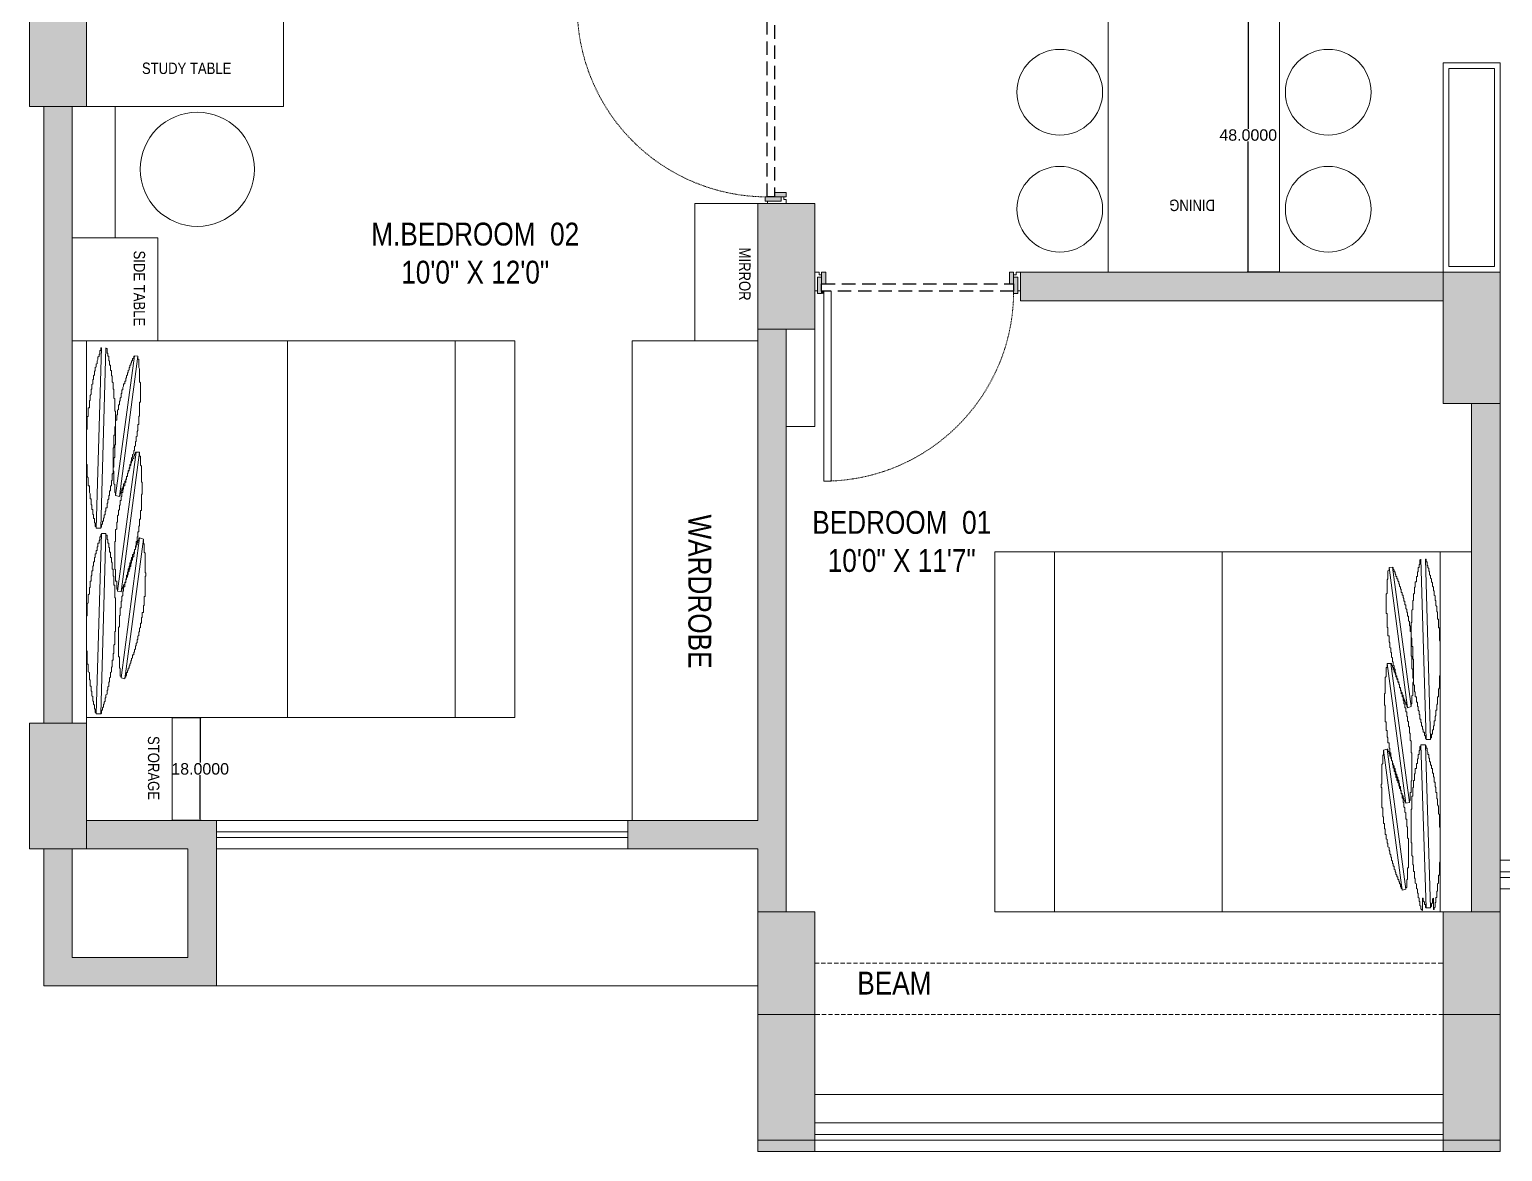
# Model space of a CAD drawing. Header units: inches. Extents: x 64138 to 64573, y -4652 to -4097.
# Drawn here: x 64138.5 to 64396.4, y -4450.9 to -4254.4 of the extents above; entities that cross this region are included whole.
import ezdxf

# ---------------------------------------------------------------- set-up
doc = ezdxf.new("R2010")
doc.units = ezdxf.units.IN
doc.header["$MEASUREMENT"] = 0
for name, pattern in [('DASHED2', [0.375, 0.25, -0.125]), ('DOT2', [0.125, 0, -0.125]), ('HIDDEN', [0.375, 0.25, -0.125])]:
    doc.linetypes.add(name, pattern=pattern)
for name, color, linetype, lineweight in [('A_DOOR', 135, 'Continuous', 18), ('A_DOTTED LINE', 253, 'HIDDEN', 15), ('A_FURNITURE', 251, 'Continuous', 9), ('A_TEXT', 7, 'Continuous', 18), ('A_WALL HATCH', 8, 'Continuous', 15), ('FUR', 47, 'Continuous', 15), ('GLINE', 7, 'Continuous', 20)]:
    doc.layers.add(name, color=color, linetype=linetype, lineweight=lineweight)
doc.styles.add('ARIAL', font='ARIALN.TTF')
doc.styles.get("Standard").update_dxf_attribs({"font": 'arial.ttf'})
doc.dimstyles.get("Standard").update_dxf_attribs({"dimtxt": 2, "dimasz": 0.18, "dimexe": 0.18, "dimexo": 0.0625, "dimgap": 0.09, "dimtad": 0, "dimtih": 1, "dimtoh": 1, "dimdec": 4, "dimzin": 0, "dimdsep": 46, "dimtxsty": 'Standard', "dimcen": 0.09, "dimadec": 0, "dimazin": 0, "dimtfac": 1, "dimtdec": 4, "dimtofl": 0, "dimtmove": 0, "dimatfit": 3, "dimfxl": 1, "dimtolj": 1, "dimtzin": 0, "dimarcsym": 0})

# ---------------------------------------------------------------- blocks, each defined once
blk = doc.blocks.new('A$C40209d2d')
at = {"layer": 'A_FURNITURE', "linetype": 'Continuous', "lineweight": 5}
for points in [[(0, 0), (0, 66), (75, 66), (75, 0)], [(39.8, 0), (39.8, 66), (10.46, 66), (10.46, 0)]]:
    blk.add_lwpolyline(points, close=True, dxfattribs=at)
for points in [[(70.03, 51.95), (70.03, 53.16), (70.21, 53.34), (70.21, 54.74), (70.33, 54.86), (70.33, 55.95), (70.51, 55.95), (70.51, 57.04), (70.63, 57.22), (70.63, 58.01), (70.82, 58.13), (70.82, 58.92), (71, 59.04), (71, 59.71), (71.12, 59.83), (71.12, 60.5), (71.3, 60.62), (71.3, 61.22), (71.42, 61.22), (71.42, 61.89), (71.6, 62.01), (71.6, 62.5), (71.73, 62.62), (71.73, 63.1), (71.91, 63.28), (71.91, 63.64), (72.03, 63.64), (72.03, 64.12), (72.21, 64.3), (72.21, 64.73), (72.39, 64.73), (72.39, 65.21), (72.51, 65.33)], [(71.6, 33.76), (72.51, 65.33), (73.3, 65.33)], [(73.3, 65.33), (72.39, 33.76), (72.39, 33.76)], [(73.3, 65.33), (73.3, 65.21), (73.48, 65.03), (73.48, 64.61), (73.61, 64.42), (73.61, 63.82), (73.79, 63.64), (73.79, 63.1), (73.91, 63.1), (73.91, 62.31), (74.09, 62.19), (74.09, 61.4), (74.21, 61.4), (74.21, 60.5), (74.39, 60.5), (74.39, 59.4), (74.51, 59.4), (74.51, 58.13), (74.7, 58.01), (74.7, 56.62), (74.88, 56.62), (74.88, 54.43), (75, 54.25), (75, 48.19), (74.88, 48.19), (74.88, 47.28)], [(75, 66), (75, 0)], [(65.06, 34.73), (68.33, 59.22), (68.94, 59.04)], [(65.72, 50.67), (65.72, 50.98), (65.84, 50.98), (65.84, 51.64), (66.03, 51.76), (66.03, 52.25), (66.15, 52.37), (66.15, 52.86), (66.33, 53.04), (66.33, 53.46), (66.45, 53.46), (66.45, 53.95), (66.63, 54.13), (66.63, 54.55), (66.75, 54.55), (66.75, 55.04), (66.94, 55.04), (66.94, 55.52), (67.12, 55.65), (67.12, 55.95), (67.24, 56.13), (67.24, 56.43), (67.42, 56.62), (67.42, 56.92), (67.54, 56.92), (67.54, 57.34), (67.72, 57.34), (67.72, 57.65), (67.85, 57.83), (67.85, 58.13), (68.03, 58.13), (68.03, 58.62), (68.15, 58.62), (68.15, 58.92), (68.33, 58.92), (68.33, 59.22)], [(68.33, 43.09), (68.33, 42.49), (68.15, 42.31), (68.15, 41.7), (68.03, 41.7), (68.03, 41.09), (67.85, 41.09), (67.85, 40.61), (67.72, 40.43), (67.72, 40), (67.54, 39.82), (67.54, 39.52), (67.42, 39.34), (67.42, 38.91), (67.24, 38.91), (67.24, 38.43), (67.12, 38.43), (67.12, 37.94), (66.94, 37.94), (66.94, 37.52), (66.75, 37.33), (66.75, 37.03), (66.63, 37.03), (66.63, 36.55), (66.45, 36.55), (66.45, 36.24), (66.33, 36.12), (66.33, 35.76), (66.15, 35.76), (66.15, 35.33), (66.03, 35.33), (66.03, 35.03), (65.84, 34.85), (65.84, 34.55), (65.72, 34.55), (68.94, 59.04)], [(68.94, 59.04), (68.94, 58.74), (69.12, 58.74), (69.12, 57.34), (69.24, 57.34), (69.24, 55.34), (69.42, 55.34), (69.42, 50.25), (69.24, 50.07), (69.24, 48.19), (69.12, 48.07), (69.12, 46.79), (68.94, 46.79), (68.94, 45.7), (68.82, 45.58), (68.82, 44.79), (68.63, 44.61), (68.63, 43.88), (68.51, 43.88), (68.51, 43.09), (68.33, 43.09)], [(71.6, 33.76), (71.6, 34.06), (71.42, 34.06), (71.42, 34.73), (71.3, 34.85), (71.3, 35.46), (71.12, 35.46), (71.12, 36.24), (71, 36.24), (71, 37.03), (70.82, 37.03), (70.82, 37.94), (70.63, 37.94), (70.63, 38.73), (70.51, 38.91), (70.51, 40), (70.33, 40), (70.33, 41.22), (70.21, 41.22), (70.21, 42.79), (70.03, 42.79), (70.03, 44.97), (69.91, 45.1), (69.91, 50.86), (70.03, 50.98), (70.03, 51.95)], [(65.06, 34.73), (65.06, 35.46), (64.94, 35.64), (64.94, 37.03), (64.75, 37.21), (64.75, 40.61), (64.63, 40.73), (64.63, 41.22), (64.75, 41.22), (64.75, 44.79), (64.94, 44.79), (64.94, 46.37), (65.06, 46.37), (65.06, 47.58), (65.24, 47.58), (65.24, 48.49), (65.36, 48.49), (65.36, 49.46), (65.54, 49.46), (65.54, 50.25), (65.72, 50.37), (65.72, 50.67)], [(74.88, 47.28), (74.88, 46), (74.7, 45.88), (74.7, 44.49), (74.51, 44.31), (74.51, 43.22), (74.39, 43.22), (74.39, 42.12), (74.21, 42.12), (74.21, 41.22), (74.09, 41.09), (74.09, 40.31), (73.91, 40.31), (73.91, 39.52), (73.79, 39.34), (73.79, 38.73), (73.61, 38.73), (73.61, 37.94), (73.48, 37.94), (73.48, 37.33), (73.3, 37.33), (73.3, 36.73), (73.12, 36.73), (73.12, 36.12), (73, 36.12), (73, 35.46), (72.82, 35.46), (72.82, 35.03), (72.7, 34.85), (72.7, 34.36), (72.51, 34.36), (72.51, 33.94), (72.39, 33.94), (72.39, 33.76)], [(65.72, 19.51), (68.94, 44), (69.6, 43.88)], [(66.33, 35.64), (66.33, 35.94), (66.45, 35.94), (66.45, 36.55), (66.63, 36.55), (66.63, 37.21), (66.75, 37.33), (66.75, 37.82), (66.94, 37.94), (66.94, 38.43), (67.12, 38.43), (67.12, 38.91), (67.24, 39.03), (67.24, 39.52), (67.42, 39.52), (67.42, 40), (67.54, 40), (67.54, 40.43), (67.72, 40.43), (67.72, 40.91), (67.85, 41.09), (67.85, 41.4), (68.03, 41.4), (68.03, 41.82), (68.15, 41.82), (68.15, 42.31), (68.33, 42.31), (68.33, 42.61), (68.51, 42.79), (68.51, 43.09), (68.63, 43.09), (68.63, 43.4), (68.82, 43.52), (68.82, 43.7), (68.94, 43.88), (68.94, 44)], [(68.94, 27.88), (68.94, 27.27), (68.82, 27.27), (68.82, 26.6), (68.63, 26.6), (68.63, 26), (68.51, 26), (68.51, 25.39), (68.33, 25.39), (68.33, 24.91), (68.15, 24.78), (68.15, 24.3), (68.03, 24.3), (68.03, 23.81), (67.85, 23.81), (67.85, 23.21), (67.72, 23.21), (67.72, 22.91), (67.54, 22.72), (67.54, 22.42), (67.42, 22.3), (67.42, 22), (67.24, 21.81), (67.24, 21.51), (67.12, 21.33), (67.12, 21.03), (66.94, 21.03), (66.94, 20.72), (66.75, 20.6), (66.75, 20.24), (66.63, 20.12), (66.63, 19.93), (66.45, 19.81), (66.45, 19.51), (66.33, 19.51), (69.6, 43.88)], [(69.6, 43.88), (69.6, 43.52), (69.73, 43.52), (69.73, 42.12), (69.91, 42.12), (69.91, 40.12), (70.03, 40), (70.03, 35.15), (69.91, 35.15), (69.91, 33.15), (69.73, 32.97), (69.73, 31.76), (69.6, 31.76), (69.6, 30.67), (69.42, 30.48), (69.42, 29.76), (69.24, 29.57), (69.24, 28.79), (69.12, 28.79), (69.12, 28), (68.94, 28), (68.94, 27.88)], [(65.06, 34.73), (65.72, 34.55), (65.72, 34.55)], [(65.72, 19.51), (65.72, 20.24), (65.54, 20.24), (65.54, 21.81), (65.36, 22), (65.36, 24.78), (65.24, 24.78), (65.24, 26.79), (65.36, 26.97), (65.36, 29.76), (65.54, 29.76), (65.54, 31.27), (65.72, 31.27), (65.72, 32.36), (65.84, 32.55), (65.84, 33.45), (66.03, 33.45), (66.03, 34.36), (66.15, 34.36), (66.15, 35.15), (66.33, 35.15), (66.33, 35.64)], [(71.6, 33.76), (72.39, 33.76)], [(70.03, 19.33), (70.03, 20.42), (70.21, 20.6), (70.21, 22.12), (70.33, 22.12), (70.33, 23.21), (70.51, 23.39), (70.51, 24.48), (70.63, 24.48), (70.63, 25.39), (70.82, 25.39), (70.82, 26.3), (71, 26.3), (71, 27.09), (71.12, 27.09), (71.12, 27.69), (71.3, 27.88), (71.3, 28.48), (71.42, 28.48), (71.42, 29.27), (71.6, 29.27), (71.6, 29.88), (71.73, 29.88), (71.73, 30.48), (71.91, 30.48), (71.91, 30.97), (72.03, 31.15), (72.03, 31.58), (72.21, 31.58), (72.21, 32.06), (72.39, 32.24), (72.39, 32.67), (72.51, 32.67), (72.51, 32.85)], [(71.6, 1.27), (72.51, 32.85), (73.3, 32.85)], [(73.3, 32.85), (72.39, 1.27), (72.39, 1.27)], [(73.3, 32.85), (73.3, 32.55), (73.48, 32.55), (73.48, 31.88), (73.61, 31.88), (73.61, 31.15), (73.79, 31.15), (73.79, 30.48), (73.91, 30.36), (73.91, 29.57), (74.09, 29.57), (74.09, 28.79), (74.21, 28.67), (74.21, 27.69), (74.39, 27.69), (74.39, 26.79), (74.51, 26.6), (74.51, 25.39), (74.7, 25.39), (74.7, 24), (74.88, 23.81), (74.88, 21.69), (75, 21.69), (75, 15.63), (74.88, 15.45), (74.88, 14.66)], [(66.03, 2.72), (69.24, 27.27), (69.91, 27.09)], [(66.63, 18.72), (66.63, 19.21), (66.75, 19.21), (66.75, 19.81), (66.94, 19.93), (66.94, 20.42), (67.12, 20.6), (67.12, 21.03), (67.24, 21.21), (67.24, 21.69), (67.42, 21.69), (67.42, 22.12), (67.54, 22.3), (67.54, 22.72), (67.72, 22.72), (67.72, 23.21), (67.85, 23.21), (67.85, 23.69), (68.03, 23.81), (68.03, 24.12), (68.15, 24.3), (68.15, 24.6), (68.33, 24.6), (68.33, 25.09), (68.51, 25.09), (68.51, 25.57), (68.63, 25.57), (68.63, 25.88), (68.82, 25.88), (68.82, 26.3), (68.94, 26.3), (68.94, 26.6), (69.12, 26.79), (69.12, 27.09), (69.24, 27.09), (69.24, 27.27)], [(69.24, 11.08), (69.24, 10.66), (69.12, 10.48), (69.12, 10.05), (68.94, 9.87), (68.94, 9.26), (68.82, 9.26), (68.82, 8.6), (68.63, 8.6), (68.63, 8.17), (68.51, 7.99), (68.51, 7.57), (68.33, 7.57), (68.33, 7.08), (68.15, 7.08), (68.15, 6.6), (68.03, 6.47), (68.03, 6.17), (67.85, 5.99), (67.85, 5.69), (67.72, 5.5), (67.72, 5.2), (67.54, 5.08), (67.54, 4.72), (67.42, 4.72), (67.42, 4.29), (67.24, 4.29), (67.24, 3.99), (67.12, 3.81), (67.12, 3.5), (66.94, 3.5), (66.94, 3.2), (66.75, 3.02), (66.75, 2.72), (66.63, 2.72), (66.63, 2.67), (69.91, 27.09)], [(69.91, 27.09), (69.91, 26.6), (70.03, 26.6), (70.03, 25.21), (70.21, 25.09), (70.21, 22.91), (70.33, 22.72), (70.33, 18.84), (70.21, 18.72), (70.21, 16.54), (70.03, 16.54), (70.03, 15.14), (69.91, 14.96), (69.91, 13.93), (69.73, 13.93), (69.73, 12.96), (69.6, 12.96), (69.6, 12.17), (69.42, 12.05), (69.42, 11.26), (69.24, 11.26), (69.24, 11.08)], [(66.03, 2.72), (66.03, 3.2), (65.84, 3.32), (65.84, 4.72), (65.72, 4.9), (65.72, 7.2), (65.54, 7.38), (65.54, 10.78), (65.72, 10.78), (65.72, 13.14), (65.84, 13.27), (65.84, 14.66), (66.03, 14.66), (66.03, 15.75), (66.15, 15.93), (66.15, 16.72), (66.33, 16.84), (66.33, 17.63), (66.45, 17.63), (66.45, 18.42), (66.63, 18.54), (66.63, 18.72)], [(65.72, 19.51), (66.33, 19.51), (66.33, 19.51)], [(71.6, 1.27), (71.6, 1.39), (71.42, 1.39), (71.42, 2.18), (71.3, 2.18), (71.3, 2.72), (71.12, 2.72), (71.12, 3.5), (71, 3.5), (71, 4.29), (70.82, 4.29), (70.82, 5.2), (70.63, 5.2), (70.63, 6.17), (70.51, 6.17), (70.51, 7.2), (70.33, 7.38), (70.33, 8.48), (70.21, 8.48), (70.21, 10.05), (70.03, 10.17), (70.03, 12.36), (69.91, 12.36), (69.91, 18.24), (70.03, 18.24), (70.03, 19.33)], [(74.88, 14.66), (74.88, 13.27), (74.7, 13.27), (74.7, 11.75), (74.51, 11.75), (74.51, 10.48), (74.39, 10.48), (74.39, 9.57), (74.21, 9.38), (74.21, 8.48), (74.09, 8.48), (74.09, 7.69), (73.91, 7.57), (73.91, 6.78), (73.79, 6.78), (73.79, 6.17), (73.61, 5.99), (73.61, 5.38), (73.48, 5.2), (73.48, 4.72), (73.3, 4.6), (73.3, 4.11), (73.12, 3.99), (73.12, 3.5), (73, 3.32), (73, 2.9), (72.82, 2.72), (72.82, 2.36), (72.7, 2.36), (72.7, 1.7), (72.51, 1.7), (72.51, 1.27), (72.39, 1.27)], [(66.03, 2.72), (66.63, 2.67), (66.63, 2.67)]]:
    blk.add_lwpolyline(points, dxfattribs=at)
blk = doc.blocks.new('*U9')
at = {"layer": 'A_DOOR'}
h = blk.add_hatch(color=254, dxfattribs=at)
h.paths.add_polyline_path([(32, 0), (52, 0), (52, -55), (32, -55)])
h.paths.add_polyline_path([(12, -24), (32, -24), (32, -100), (12, -100)])
h = blk.add_hatch(color=254, dxfattribs=at)
h.paths.add_polyline_path([(937.2, 0), (917.2, 0), (917.2, -55), (937.2, -55)])
h.paths.add_polyline_path([(957.2, -24), (937.2, -24), (937.2, -100), (957.2, -100)])
at = {"layer": 'A_DOOR', "color": 253}
for points in [[(12, -88), (0, -88), (0, 0), (20, 0), (20, -12), (32, -12), (32, -24), (12, -24)], [(957.2, -88), (969.2, -88), (969.2, 0), (949.2, 0), (949.2, -12), (937.2, -12), (937.2, -24), (957.2, -24)]]:
    blk.add_lwpolyline(points, close=True, dxfattribs=at)
at = {"layer": 'A_DOOR'}
for points in [[(32, 0), (52, 0), (52, -55), (32, -55)], [(937.2, 0), (917.2, 0), (917.2, -55), (937.2, -55)], [(12, -24), (32, -24), (32, -100), (12, -100)], [(957.2, -24), (937.2, -24), (937.2, -100), (957.2, -100)], [(42, -90), (77, -90), (77, -985.8), (42, -985.8)]]:
    blk.add_lwpolyline(points, close=True, dxfattribs=at)
at = {"layer": 'A_DOOR', "color": 33, "linetype": 'DASHED2', "lineweight": 25, "ltscale": 255}
blk.add_lwpolyline([(32, -90), (32, -55), (937.2, -55), (937.2, -90)], close=True, dxfattribs=at)
at = {"layer": 'A_DOOR', "color": 253}
for radius in [5, 2]:
    blk.add_circle((37, -95), radius, dxfattribs=at)
at = {"layer": 'A_DOOR', "color": 33, "linetype": 'DOT2', "lineweight": 13, "ltscale": 10}
blk.add_arc((42, -90), 895.2, 270, 0, dxfattribs=at)
blk = doc.blocks.new('*D46')
at = {"layer": 'Defpoints', "color": 0, "ltscale": 3, "transparency": 16777216}
for p in [(64351.88, -4248.86), (64357.38, -4248.86), (64357.38, -4296.86)]:
    blk.add_point(p, dxfattribs=at)
at = {"layer": 'GLINE', "color": 0, "lineweight": -2, "ltscale": 3, "transparency": 16777216}
for p, q in [((64357.31, -4248.86), (64351.7, -4248.86)), ((64351.88, -4249.04), (64351.88, -4271.75)), ((64351.88, -4296.68), (64351.88, -4273.98)), ((64357.31, -4296.86), (64351.7, -4296.86))]:
    blk.add_line(p, q, dxfattribs=at)
at = {"layer": 'GLINE', "color": 0, "ltscale": 3, "transparency": 16777216}
for points in [[(64351.85, -4249.04), (64351.91, -4249.04), (64351.88, -4248.86)], [(64351.85, -4296.68), (64351.91, -4296.68), (64351.88, -4296.86)]]:
    blk.add_solid(points, dxfattribs=at)
at = {"layer": 'GLINE', "color": 0, "ltscale": 3, "transparency": 16777216, "insert": (64351.88, -4272.86), "char_height": 2, "attachment_point": 5}
blk.add_mtext('\\A1;48.0000', dxfattribs=at)
blk = doc.blocks.new('A$Cb6b440c4')
at = {"layer": 'A_FURNITURE', "linetype": 'Continuous', "lineweight": 5}
for points in [[(0, 63), (0, 0), (78, 0), (78, 63)], [(39.8, 63), (39.8, 0), (10.46, 0), (10.46, 63)]]:
    blk.add_lwpolyline(points, close=True, dxfattribs=at)
for points in [[(78, 0), (78, 63)], [(69.03, 60.28), (69.03, 59.8), (68.84, 59.68), (68.84, 58.28), (68.72, 58.1), (68.72, 55.8), (68.54, 55.62), (68.54, 52.22), (68.72, 52.22), (68.72, 49.86), (68.84, 49.73), (68.84, 48.34), (69.03, 48.34), (69.03, 47.25), (69.15, 47.07), (69.15, 46.28), (69.33, 46.16), (69.33, 45.37), (69.45, 45.37), (69.45, 44.58), (69.63, 44.46), (69.63, 44.28)], [(69.03, 60.28), (69.63, 60.33), (69.63, 60.33)], [(69.03, 60.28), (72.24, 35.73), (72.91, 35.91)], [(72.24, 51.92), (72.24, 52.34), (72.12, 52.52), (72.12, 52.95), (71.94, 53.13), (71.94, 53.74), (71.82, 53.74), (71.82, 54.4), (71.63, 54.4), (71.63, 54.83), (71.51, 55.01), (71.51, 55.43), (71.33, 55.43), (71.33, 55.92), (71.15, 55.92), (71.15, 56.4), (71.03, 56.53), (71.03, 56.83), (70.85, 57.01), (70.85, 57.31), (70.72, 57.5), (70.72, 57.8), (70.54, 57.92), (70.54, 58.28), (70.42, 58.28), (70.42, 58.71), (70.24, 58.71), (70.24, 59.01), (70.12, 59.19), (70.12, 59.5), (69.94, 59.5), (69.94, 59.8), (69.75, 59.98), (69.75, 60.28), (69.63, 60.28), (69.63, 60.33), (72.91, 35.91)], [(74.6, 61.73), (74.6, 61.61), (74.42, 61.61), (74.42, 60.82), (74.3, 60.82), (74.3, 60.28), (74.12, 60.28), (74.12, 59.5), (74, 59.5), (74, 58.71), (73.82, 58.71), (73.82, 57.8), (73.63, 57.8), (73.63, 56.83), (73.51, 56.83), (73.51, 55.8), (73.33, 55.62), (73.33, 54.52), (73.21, 54.52), (73.21, 52.95), (73.03, 52.83), (73.03, 50.64), (72.91, 50.64), (72.91, 44.76), (73.03, 44.76), (73.03, 43.67)], [(74.6, 61.73), (75.51, 30.15), (76.3, 30.15)], [(77.88, 48.34), (77.88, 49.73), (77.7, 49.73), (77.7, 51.25), (77.51, 51.25), (77.51, 52.52), (77.39, 52.52), (77.39, 53.43), (77.21, 53.62), (77.21, 54.52), (77.09, 54.52), (77.09, 55.31), (76.91, 55.43), (76.91, 56.22), (76.79, 56.22), (76.79, 56.83), (76.61, 57.01), (76.61, 57.62), (76.48, 57.8), (76.48, 58.28), (76.3, 58.4), (76.3, 58.89), (76.12, 59.01), (76.12, 59.5), (76, 59.68), (76, 60.1), (75.82, 60.28), (75.82, 60.64), (75.7, 60.64), (75.7, 61.3), (75.51, 61.3), (75.51, 61.73), (75.39, 61.73)], [(76.3, 30.15), (75.39, 61.73), (75.39, 61.73)], [(72.91, 35.91), (72.91, 36.4), (73.03, 36.4), (73.03, 37.79), (73.21, 37.91), (73.21, 40.09), (73.33, 40.28), (73.33, 44.16), (73.21, 44.28), (73.21, 46.46), (73.03, 46.46), (73.03, 47.86), (72.91, 48.04), (72.91, 49.07), (72.73, 49.07), (72.73, 50.04), (72.6, 50.04), (72.6, 50.83), (72.42, 50.95), (72.42, 51.74), (72.24, 51.74), (72.24, 51.92)], [(76.3, 30.15), (76.3, 30.45), (76.48, 30.45), (76.48, 31.12), (76.61, 31.12), (76.61, 31.85), (76.79, 31.85), (76.79, 32.52), (76.91, 32.64), (76.91, 33.43), (77.09, 33.43), (77.09, 34.21), (77.21, 34.34), (77.21, 35.31), (77.39, 35.31), (77.39, 36.21), (77.51, 36.4), (77.51, 37.61), (77.7, 37.61), (77.7, 39), (77.88, 39.19), (77.88, 41.31), (78, 41.31), (78, 47.37), (77.88, 47.55), (77.88, 48.34)], [(69.63, 44.28), (69.63, 43.79), (69.75, 43.79), (69.75, 43.19), (69.94, 43.07), (69.94, 42.58), (70.12, 42.4), (70.12, 41.97), (70.24, 41.79), (70.24, 41.31), (70.42, 41.31), (70.42, 40.88), (70.54, 40.7), (70.54, 40.28), (70.72, 40.28), (70.72, 39.79), (70.85, 39.79), (70.85, 39.31), (71.03, 39.19), (71.03, 38.88), (71.15, 38.7), (71.15, 38.4), (71.33, 38.4), (71.33, 37.91), (71.51, 37.91), (71.51, 37.43), (71.63, 37.43), (71.63, 37.12), (71.82, 37.12), (71.82, 36.7), (71.94, 36.7), (71.94, 36.4), (72.12, 36.21), (72.12, 35.91), (72.24, 35.91), (72.24, 35.73)], [(68.72, 43.49), (68.72, 42.76), (68.54, 42.76), (68.54, 41.19), (68.36, 41), (68.36, 38.22), (68.24, 38.22), (68.24, 36.21), (68.36, 36.03), (68.36, 33.24), (68.54, 33.24), (68.54, 31.73), (68.72, 31.73), (68.72, 30.64), (68.84, 30.45), (68.84, 29.55), (69.03, 29.55), (69.03, 28.64), (69.15, 28.64), (69.15, 27.85), (69.33, 27.85), (69.33, 27.36)], [(68.72, 43.49), (71.94, 19), (72.6, 19.12)], [(68.72, 43.49), (69.33, 43.49), (69.33, 43.49)], [(71.94, 35.12), (71.94, 35.73), (71.82, 35.73), (71.82, 36.4), (71.63, 36.4), (71.63, 37), (71.51, 37), (71.51, 37.61), (71.33, 37.61), (71.33, 38.09), (71.15, 38.22), (71.15, 38.7), (71.03, 38.7), (71.03, 39.19), (70.85, 39.19), (70.85, 39.79), (70.72, 39.79), (70.72, 40.09), (70.54, 40.28), (70.54, 40.58), (70.42, 40.7), (70.42, 41), (70.24, 41.19), (70.24, 41.49), (70.12, 41.67), (70.12, 41.97), (69.94, 41.97), (69.94, 42.28), (69.75, 42.4), (69.75, 42.76), (69.63, 42.88), (69.63, 43.07), (69.45, 43.19), (69.45, 43.49), (69.33, 43.49), (72.6, 19.12)], [(73.03, 43.67), (73.03, 42.58), (73.21, 42.4), (73.21, 40.88), (73.33, 40.88), (73.33, 39.79), (73.51, 39.61), (73.51, 38.52), (73.63, 38.52), (73.63, 37.61), (73.82, 37.61), (73.82, 36.7), (74, 36.7), (74, 35.91), (74.12, 35.91), (74.12, 35.31), (74.3, 35.12), (74.3, 34.52), (74.42, 34.52), (74.42, 33.73), (74.6, 33.73), (74.6, 33.12), (74.73, 33.12), (74.73, 32.52), (74.91, 32.52), (74.91, 32.03), (75.03, 31.85), (75.03, 31.42), (75.21, 31.42), (75.21, 30.94), (75.39, 30.76), (75.39, 30.33), (75.51, 30.33), (75.51, 30.15)], [(72.6, 19.12), (72.6, 19.48), (72.73, 19.48), (72.73, 20.88), (72.91, 20.88), (72.91, 22.88), (73.03, 23), (73.03, 27.85), (72.91, 27.85), (72.91, 29.85), (72.73, 30.03), (72.73, 31.24), (72.6, 31.24), (72.6, 32.33), (72.42, 32.52), (72.42, 33.24), (72.24, 33.43), (72.24, 34.21), (72.12, 34.21), (72.12, 35), (71.94, 35), (71.94, 35.12)], [(68.06, 28.27), (68.72, 28.45), (68.72, 28.45)], [(71.33, 19.91), (71.33, 20.51), (71.15, 20.69), (71.15, 21.3), (71.03, 21.3), (71.03, 21.91), (70.85, 21.91), (70.85, 22.39), (70.72, 22.57), (70.72, 23), (70.54, 23.18), (70.54, 23.48), (70.42, 23.66), (70.42, 24.09), (70.24, 24.09), (70.24, 24.57), (70.12, 24.57), (70.12, 25.06), (69.94, 25.06), (69.94, 25.48), (69.75, 25.67), (69.75, 25.97), (69.63, 25.97), (69.63, 26.45), (69.45, 26.45), (69.45, 26.76), (69.33, 26.88), (69.33, 27.24), (69.15, 27.24), (69.15, 27.67), (69.03, 27.67), (69.03, 27.97), (68.84, 28.15), (68.84, 28.45), (68.72, 28.45), (71.94, 3.96)], [(74.6, 29.24), (74.6, 28.94), (74.42, 28.94), (74.42, 28.27), (74.3, 28.15), (74.3, 27.54), (74.12, 27.54), (74.12, 26.76), (74, 26.76), (74, 25.97), (73.82, 25.97), (73.82, 25.06), (73.63, 25.06), (73.63, 24.27), (73.51, 24.09), (73.51, 23), (73.33, 23), (73.33, 21.78), (73.21, 21.78), (73.21, 20.21), (73.03, 20.21), (73.03, 18.03), (72.91, 17.9), (72.91, 12.14), (73.03, 12.02), (73.03, 11.05)], [(74.6, 29.24), (75.51, 0.67), (76.3, 0.67)], [(74.6, 29.24), (75.39, 29.24)], [(77.88, 15.72), (77.88, 17), (77.7, 17.12), (77.7, 18.51), (77.51, 18.69), (77.51, 19.78), (77.39, 19.78), (77.39, 20.88), (77.21, 20.88), (77.21, 21.78), (77.09, 21.91), (77.09, 22.69), (76.91, 22.69), (76.91, 23.48), (76.79, 23.66), (76.79, 24.27), (76.61, 24.27), (76.61, 25.06), (76.48, 25.06), (76.48, 25.67), (76.3, 25.67), (76.3, 26.27), (76.12, 26.27), (76.12, 26.88), (76, 26.88), (76, 27.54), (75.82, 27.54), (75.82, 27.97), (75.7, 28.15), (75.7, 28.64), (75.51, 28.64), (75.51, 29.06), (75.39, 29.06), (75.39, 29.24)], [(76.3, 0.67), (75.39, 29.24), (75.39, 29.24)], [(68.06, 28.27), (68.06, 27.54), (67.94, 27.36), (67.94, 25.97), (67.75, 25.79), (67.75, 22.39), (67.63, 22.27), (67.63, 21.78), (67.75, 21.78), (67.75, 18.21), (67.94, 18.21), (67.94, 16.63), (68.06, 16.63), (68.06, 15.42), (68.24, 15.42), (68.24, 14.51), (68.36, 14.51), (68.36, 13.54), (68.54, 13.54), (68.54, 12.75), (68.72, 12.63), (68.72, 12.33)], [(68.06, 28.27), (71.33, 3.78), (71.94, 3.96)], [(69.33, 27.36), (69.33, 27.06), (69.45, 27.06), (69.45, 26.45), (69.63, 26.45), (69.63, 25.79), (69.75, 25.67), (69.75, 25.18), (69.94, 25.06), (69.94, 24.57), (70.12, 24.57), (70.12, 24.09), (70.24, 23.97), (70.24, 23.48), (70.42, 23.48), (70.42, 23), (70.54, 23), (70.54, 22.57), (70.72, 22.57), (70.72, 22.09), (70.85, 21.91), (70.85, 21.6), (71.03, 21.6), (71.03, 21.18), (71.15, 21.18), (71.15, 20.69), (71.33, 20.69), (71.33, 20.39), (71.51, 20.21), (71.51, 19.91), (71.63, 19.91), (71.63, 19.6), (71.82, 19.48), (71.82, 19.3), (71.94, 19.12), (71.94, 19)], [(71.94, 3.96), (71.94, 4.26), (72.12, 4.26), (72.12, 5.66), (72.24, 5.66), (72.24, 7.66), (72.42, 7.66), (72.42, 12.75), (72.24, 12.93), (72.24, 14.81), (72.12, 14.93), (72.12, 16.21), (71.94, 16.21), (71.94, 17.3), (71.82, 17.42), (71.82, 18.21), (71.63, 18.39), (71.63, 19.12), (71.51, 19.12), (71.51, 19.91), (71.33, 19.91)], [(76.3, 0.67), (76.3, 0.79), (76.48, 0.97), (76.48, 1.39), (76.61, 1.58), (76.61, 2.18), (76.79, 2.36), (76.79, 0.4), (76.91, 0.4), (76.91, 0.69), (77.09, 0.81), (77.09, 1.6), (77.21, 1.6), (77.21, 2.5), (77.39, 2.5), (77.39, 3.6), (77.51, 3.6), (77.51, 4.87), (77.7, 4.99), (77.7, 6.38), (77.88, 6.38), (77.88, 8.57), (78, 8.75), (78, 14.81), (77.88, 14.81), (77.88, 15.72)], [(68.72, 12.33), (68.72, 12.02), (68.84, 12.02), (68.84, 11.36), (69.03, 11.24), (69.03, 10.75), (69.15, 10.63), (69.15, 10.14), (69.33, 9.96), (69.33, 9.54), (69.45, 9.54), (69.45, 9.05), (69.63, 8.87), (69.63, 8.45), (69.75, 8.45), (69.75, 7.96), (69.94, 7.96), (69.94, 7.48), (70.12, 7.35), (70.12, 7.05), (70.24, 6.87), (70.24, 6.57), (70.42, 6.38), (70.42, 6.08), (70.54, 6.08), (70.54, 5.66), (70.72, 5.66), (70.72, 5.35), (70.85, 5.17), (70.85, 4.87), (71.03, 4.87), (71.03, 4.38), (71.15, 4.38), (71.15, 4.08), (71.33, 4.08), (71.33, 3.78)], [(73.03, 11.05), (73.03, 9.84), (73.21, 9.66), (73.21, 8.26), (73.33, 8.14), (73.33, 7.05), (73.51, 7.05), (73.51, 5.96), (73.63, 5.78), (73.63, 4.99), (73.82, 4.87), (73.82, 4.08), (74, 3.96), (74, 3.29), (74.12, 3.17), (74.12, 2.5), (74.3, 2.38), (74.3, 1.78), (74.42, 1.78), (74.42, 1.11), (74.6, 0.99), (74.6, 0.5), (74.73, 0.38), (74.73, 0.4), (74.91, 0.22), (74.91, 2.36), (75.03, 2.36), (75.03, 1.88), (75.21, 1.7), (75.21, 1.27), (75.39, 1.27), (75.39, 0.79), (75.51, 0.67)]]:
    blk.add_lwpolyline(points, dxfattribs=at)
blk = doc.blocks.new('*D42')
at = {"layer": 'Defpoints', "color": 0, "ltscale": 3, "transparency": 16777216}
for p in [(64163.49, -4374.86), (64163.49, -4392.86), (64168.38, -4392.86)]:
    blk.add_point(p, dxfattribs=at)
at = {"layer": 'GLINE', "color": 0, "lineweight": -2, "ltscale": 3, "transparency": 16777216}
for p, q in [((64163.55, -4374.86), (64168.56, -4374.86)), ((64168.38, -4375.04), (64168.38, -4382.75)), ((64168.38, -4392.68), (64168.38, -4384.98)), ((64163.55, -4392.86), (64168.56, -4392.86))]:
    blk.add_line(p, q, dxfattribs=at)
at = {"layer": 'GLINE', "color": 0, "ltscale": 3, "transparency": 16777216}
for points in [[(64168.35, -4375.04), (64168.41, -4375.04), (64168.38, -4374.86)], [(64168.35, -4392.68), (64168.41, -4392.68), (64168.38, -4392.86)]]:
    blk.add_solid(points, dxfattribs=at)
at = {"layer": 'GLINE', "color": 0, "ltscale": 3, "transparency": 16777216, "insert": (64168.38, -4383.86), "char_height": 2, "attachment_point": 5}
blk.add_mtext('\\A1;18.0000', dxfattribs=at)

msp = doc.modelspace()

# ---------------------------------------------------------------- hatches: boundary and pattern name
at = {"layer": 'A_WALL HATCH', "ltscale": 3, "transparency": 33554687}
h = msp.add_hatch(color=256, dxfattribs=at)
h.dxf.hatch_style = 1
h.paths.add_polyline_path([(64515.9893, -4404.86454), (64520.9893, -4404.86454), (64520.9893, -4101.86454), (64515.9893, -4101.86454)])
h.paths.add_polyline_path([(64390.9893, -4202.86454), (64395.9893, -4202.86454), (64395.9893, -4159.86454), (64467.9893, -4159.86454), (64467.9893, -4154.86454), (64448.9893, -4154.86454), (64448.9893, -4111.86454), (64443.9893, -4111.86454), (64443.9893, -4154.86454), (64390.9893, -4154.86454)])
h.paths.add_polyline_path([(64430.9893, -4111.86454), (64448.9893, -4111.86454), (64448.9893, -4106.86454), (64448.9893, -4101.86454), (64430.9893, -4101.86454)])
h.paths.add_polyline_path([(64448.9893, -4106.86454), (64473.9893, -4106.86454), (64473.9893, -4101.86454), (64448.9893, -4101.86454)])
h.paths.add_polyline_path([(64289.9893, -4106.86454), (64390.9893, -4106.86454), (64390.9893, -4130.86454), (64395.9893, -4130.86454), (64395.9893, -4106.86454), (64430.9893, -4106.86454), (64430.9893, -4101.86454), (64289.9893, -4101.86454)])
h.paths.add_polyline_path([(64265.9893, -4111.86454), (64289.9893, -4111.86454), (64289.9893, -4106.86454), (64289.9893, -4101.86454), (64265.9893, -4101.86454)])
h.paths.add_polyline_path([(64159.9893, -4243.86454), (64148.4893, -4243.86454), (64148.4893, -4248.86454), (64166.9893, -4248.86454), (64182.9893, -4248.86454), (64182.9893, -4245.59597), (64182.9893, -4243.86454), (64164.9893, -4243.86454), (64164.9893, -4226.86454), (64164.9893, -4171.86454), (64167.9893, -4171.86454), (64212.9893, -4171.86454), (64212.9893, -4248.86454), (64270.9893, -4248.86454), (64270.9893, -4243.86454), (64267.72073, -4243.86454), (64217.9893, -4243.86454), (64217.9893, -4226.86454), (64217.9893, -4171.86454), (64220.9893, -4171.86454), (64265.9893, -4171.86454), (64265.9893, -4213.86454), (64270.9893, -4213.86454), (64270.9893, -4166.86454), (64159.9893, -4166.86454)])
h.paths.add_polyline_path([(64138.4893, -4267.86454), (64148.4893, -4267.86454), (64148.4893, -4248.86454), (64148.4893, -4243.86454), (64138.4893, -4243.86454)])
h.paths.add_polyline_path([(64140.9893, -4375.86454), (64145.9893, -4375.86454), (64145.9893, -4267.86454), (64140.9893, -4267.86454)])
h.paths.add_polyline_path([(64138.4893, -4397.86454), (64148.4893, -4397.86454), (64148.4893, -4375.86454), (64145.9893, -4375.86454), (64138.4893, -4375.86454)])
h.paths.add_polyline_path([(64140.9893, -4421.86454), (64171.2393, -4421.86454), (64171.2393, -4392.86454), (64148.4893, -4392.86454), (64148.4893, -4397.86454), (64166.2393, -4397.86454), (64166.2393, -4416.86454), (64145.9893, -4416.86454), (64145.9893, -4397.86454), (64140.9893, -4397.86454)])
h.paths.add_polyline_path([(64265.9893, -4426.86454), (64275.9893, -4426.86454), (64275.9893, -4408.86454), (64265.9893, -4408.86454)])
h.paths.add_polyline_path([(64265.9893, -4450.86454), (64275.9893, -4450.86454), (64275.9893, -4426.86454), (64265.9893, -4426.86454)])
h.paths.add_polyline_path([(64243.2393, -4397.86454), (64265.9893, -4397.86454), (64265.9893, -4408.86454), (64270.9893, -4408.86454), (64270.9893, -4306.86454), (64265.9893, -4306.86454), (64265.9893, -4392.86454), (64262.9893, -4392.86454), (64243.2393, -4392.86454)])
h.paths.add_polyline_path([(64265.9893, -4306.86454), (64270.9893, -4306.86454), (64275.9893, -4306.86454), (64275.9893, -4284.86454), (64265.9893, -4284.86454)])
h.paths.add_polyline_path([(64311.9893, -4300.13311), (64311.9893, -4301.86454), (64385.9893, -4301.86454), (64385.9893, -4296.86454), (64311.9893, -4296.86454)])
h.paths.add_polyline_path([(64385.9893, -4319.86454), (64395.9893, -4319.86454), (64395.9893, -4296.86454), (64385.9893, -4296.86454), (64385.9893, -4301.86454)])
h.paths.add_polyline_path([(64390.9893, -4350.84842), (64390.9893, -4408.86454), (64395.9893, -4408.86454), (64395.9893, -4319.86454), (64390.9893, -4319.86454)])
h.paths.add_polyline_path([(64385.9893, -4450.86454), (64395.9893, -4450.86454), (64395.9893, -4426.86454), (64385.9893, -4426.86454), (64385.9893, -4440.86454)])
h.paths.add_polyline_path([(64385.9893, -4422.84842), (64385.9893, -4426.86454), (64395.9893, -4426.86454), (64395.9893, -4408.86454), (64390.9893, -4408.86454), (64385.9893, -4408.86454)])

# ---------------------------------------------------------------- linework, layer by layer
at = {"layer": 'A_DOTTED LINE', "color": 2, "ltscale": 3}
msp.add_lwpolyline([(64275.9893, -4417.84842), (64385.9893, -4417.84842), (64385.9893, -4426.86454), (64275.9893, -4426.86454)], close=True, dxfattribs=at)
at = {"layer": 'A_FURNITURE', "ltscale": 3}
for points in [[(64182.9893, -4248.86454), (64148.4893, -4248.86454), (64148.4893, -4267.86454), (64182.9893, -4267.86454)], [(64357.37728, -4296.86454), (64357.37728, -4248.86454), (64327.37728, -4248.86454), (64327.37728, -4296.86454)], [(64385.9893, -4296.86454), (64395.9893, -4296.86454), (64395.9893, -4260.21024), (64385.9893, -4260.21024)], [(64386.9893, -4295.86454), (64394.9893, -4295.86454), (64394.9893, -4261.21024), (64386.9893, -4261.21024)], [(64153.4893, -4290.86454), (64145.9893, -4290.86454), (64145.9893, -4267.86454), (64153.4893, -4267.86454)], [(64145.9893, -4308.86454), (64160.9893, -4308.86454), (64160.9893, -4290.86454), (64145.9893, -4290.86454)], [(64145.9893, -4308.86454), (64148.4893, -4308.86454), (64148.4893, -4375.86454), (64145.9893, -4375.86454)], [(64148.4893, -4374.86454), (64163.4893, -4374.86454), (64163.4893, -4392.86454), (64148.4893, -4392.86454)]]:
    msp.add_lwpolyline(points, close=True, dxfattribs=at)
for centre, radius in [((64318.87728, -4265.34842), 7.5), ((64365.87728, -4265.34842), 7.5), ((64167.87729, -4278.84845), 10), ((64318.87728, -4285.84842), 7.5), ((64365.87728, -4285.84842), 7.5)]:
    msp.add_circle(centre, radius, dxfattribs=at)
at = {"layer": 'FUR'}
for points in [[(64254.9893, -4308.86454), (64265.9893, -4308.86454), (64265.9893, -4284.86454), (64254.9893, -4284.86454)], [(64243.9893, -4308.86454), (64243.9893, -4392.86454), (64265.9893, -4392.86454), (64265.9893, -4308.86454)]]:
    msp.add_lwpolyline(points, close=True, dxfattribs=at)
at = {"layer": 'GLINE', "ltscale": 3}
for p, q in [((64148.4893, -4267.86454), (64148.4893, -4243.86454)), ((64148.4893, -4267.86454), (64138.4893, -4267.86454)), ((64140.9893, -4375.86454), (64140.9893, -4267.86454)), ((64145.9893, -4375.86454), (64145.9893, -4267.86454)), ((64275.9893, -4284.86454), (64265.9893, -4284.86454)), ((64265.9893, -4392.86454), (64265.9893, -4284.86454)), ((64275.9893, -4306.86454), (64275.9893, -4284.86454)), ((64395.9893, -4296.86454), (64311.9893, -4296.86454)), ((64311.9893, -4301.86454), (64311.9893, -4296.86454)), ((64385.9893, -4319.86454), (64385.9893, -4296.86454)), ((64395.9893, -4450.86454), (64395.9893, -4296.86454)), ((64385.9893, -4301.86454), (64311.9893, -4301.86454)), ((64275.9893, -4306.86454), (64265.9893, -4306.86454)), ((64270.9893, -4408.86454), (64270.9893, -4306.86454)), ((64275.9893, -4306.86454), (64275.9893, -4323.86454)), ((64395.9893, -4319.86454), (64385.9893, -4319.86454)), ((64390.9893, -4408.86454), (64390.9893, -4319.86454)), ((64275.9893, -4323.86454), (64270.9893, -4323.86454)), ((64148.4893, -4375.86454), (64138.4893, -4375.86454)), ((64148.4893, -4397.86454), (64148.4893, -4375.86454)), ((64171.2393, -4392.86454), (64148.4893, -4392.86454)), ((64171.2393, -4392.86454), (64171.2393, -4421.86454)), ((64171.2393, -4392.86454), (64243.2393, -4392.86454)), ((64171.2393, -4394.86454), (64243.2393, -4394.86454)), ((64265.9893, -4392.86454), (64243.2393, -4392.86454)), ((64243.2393, -4392.86454), (64243.2393, -4397.86454)), ((64243.2393, -4395.86454), (64171.2393, -4395.86454)), ((64148.4893, -4397.86454), (64138.4893, -4397.86454)), ((64166.2393, -4397.86454), (64140.9893, -4397.86454)), ((64140.9893, -4421.86454), (64140.9893, -4397.86454)), ((64145.9893, -4416.86454), (64145.9893, -4397.86454)), ((64166.2393, -4397.86454), (64166.2393, -4416.86454)), ((64243.2393, -4397.86454), (64171.2393, -4397.86454)), ((64265.9893, -4397.86454), (64243.2393, -4397.86454)), ((64265.9893, -4450.86454), (64265.9893, -4397.86454)), ((64515.9893, -4399.86454), (64395.9893, -4399.86454)), ((64515.9893, -4401.86454), (64395.9893, -4401.86454)), ((64515.9893, -4402.86454), (64395.9893, -4402.86454)), ((64515.9893, -4404.86454), (64395.9893, -4404.86454)), ((64275.9893, -4408.86454), (64265.9893, -4408.86454)), ((64275.9893, -4408.86454), (64275.9893, -4426.86454)), ((64395.9893, -4408.86454), (64385.9893, -4408.86454)), ((64385.9893, -4408.86454), (64385.9893, -4426.86454)), ((64166.2393, -4416.86454), (64145.9893, -4416.86454)), ((64171.2393, -4421.86454), (64140.9893, -4421.86454)), ((64171.2393, -4421.86454), (64265.9893, -4421.86454)), ((64275.9893, -4426.86454), (64265.9893, -4426.86454)), ((64275.9893, -4450.86454), (64275.9893, -4426.86454)), ((64395.9893, -4426.86454), (64385.9893, -4426.86454)), ((64385.9893, -4450.86454), (64385.9893, -4426.86454)), ((64385.9893, -4440.86454), (64275.9893, -4440.86454)), ((64385.9893, -4445.86454), (64275.9893, -4445.86454)), ((64395.9893, -4448.86454), (64265.9893, -4448.86454)), ((64385.9893, -4447.86454), (64275.9893, -4447.86454)), ((64395.9893, -4450.86454), (64265.9893, -4450.86454))]:
    msp.add_line(p, q, dxfattribs=at)
for points in [[(64138.4893, -4267.86454), (64138.4893, -4243.86454)], [(64138.4893, -4397.86454), (64138.4893, -4375.86454)]]:
    msp.add_lwpolyline(points, dxfattribs=at)
msp.add_lwpolyline([(64385.50542, -4345.86454), (64385.50542, -4408.86454), (64390.9893, -4408.86454), (64390.9893, -4345.86454)], close=True, dxfattribs=at)

# ---------------------------------------------------------------- block references
at = {"layer": 'A_DOOR', "xscale": 0.03714285714256512, "yscale": 0.03714285714256512, "zscale": 0.03714285714256512, "rotation": 270}
msp.add_blockref('*U9', (64270.9893, -4248.86454), dxfattribs=at)
at = {"layer": 'A_DOOR', "xscale": 0.03714285714256512, "yscale": 0.03714285714256512, "zscale": 0.03714285714256512}
msp.add_blockref('*U9', (64275.9893, -4296.86454), dxfattribs=at)
at = {"layer": 'GLINE', "ltscale": 3, "rotation": 180}
msp.add_blockref('A$C40209d2d', (64223.48931, -4308.86454), dxfattribs=at)
at = {"layer": 'GLINE', "color": 5, "ltscale": 3}
msp.add_blockref('A$Cb6b440c4', (64307.50545, -4408.86455), dxfattribs=at)

# ---------------------------------------------------------------- texts
at = {"layer": 'A_TEXT', "width": 53.5629604, "style": 'ARIAL'}
for s, insert, char_height, attachment_point, rotation in [('\\pxqc;STUDY TABLE', (64139.23003, -4260.16164), 2, 1, 360), ('\\pxqc;DINING', (64368.83383, -4286.16004), 2, 1, 180), ('\\pxqc;M.BEDROOM  02\\P10\'0" X 12\'0"', (64189.75075, -4288.19592), 4, 1, 360), ('\\pxqc;SIDE TABLE', (64156.70498, -4272.91931), 2, 7, 270), ('\\pxqc;MIRROR', (64262.70498, -4270.41931), 2, 7, 270), ('\\pxqc;WARDROBE', (64257.8582, -4326.00492), 4, 1, 270), ('\\pxqc;BEDROOM  01\\P10\'0" X 11\'7"', (64264.43031, -4338.68613), 4, 1, 360), ('\\pxqc;STORAGE', (64159.20498, -4356.91931), 2, 7, 270), ('\\pxqc;BEAM', (64263.14581, -4419.36749), 4, 1, 360)]:
    msp.add_mtext(s, dxfattribs=dict(at, insert=insert, char_height=char_height, attachment_point=attachment_point, rotation=rotation))

# ---------------------------------------------------------------- dimensions: what is measured, and where the dimension line sits
at = {"layer": 'GLINE', "ltscale": 3}
for base, p1, p2, angle, picture, middle in [((64351.87728, -4248.86454), (64357.37728, -4296.86454), (64357.37728, -4248.86454), 270, '*D46', (64351.87728, -4272.86454)), ((64168.37728, -4392.86454), (64163.4893, -4374.86454), (64163.4893, -4392.86454), 90, '*D42', (64168.37728, -4383.86454))]:
    dim = msp.add_linear_dim(base=base, p1=p1, p2=p2, angle=angle, dimstyle='Standard', dxfattribs=at)
    dim.commit()
    dim.dimension.update_dxf_attribs({"geometry": picture, "text_midpoint": middle})

doc.saveas('drawing.dxf')
